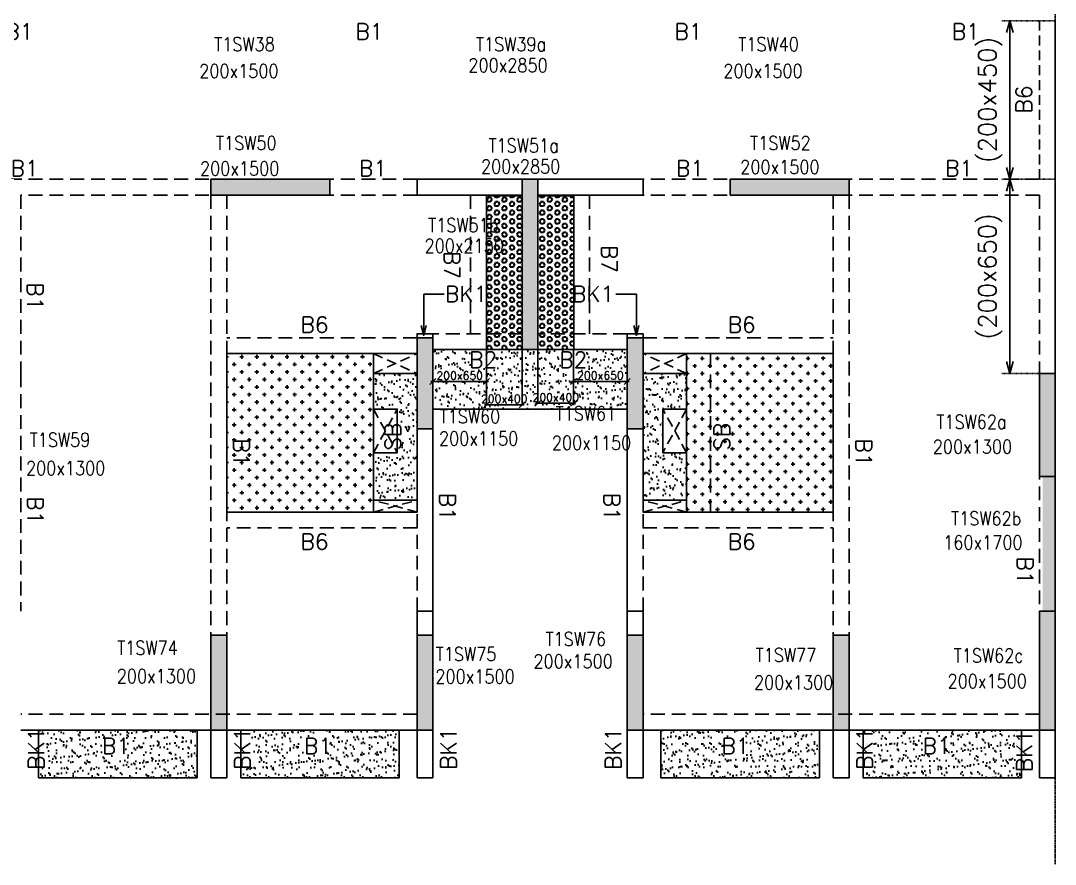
# Model space of a CAD drawing. Header units: millimetres. Extents: x 1078357 to 2594950, y -5122486 to -4636555.
# Drawn here: x 1500999 to 1514050, y -4671650 to -4661008 of the extents above; entities that cross this region are included whole.
import ezdxf

# ---------------------------------------------------------------- set-up
doc = ezdxf.new("R2010")
doc.units = ezdxf.units.MM
doc.header["$PDMODE"] = 35
for name, pattern in [('CONTINOUS', [0]), ('DOT', [0.25, 0, -0.25]), ('HIDDEN', [0.375, 0.25, -0.125]), ('New Retail block$0$CONTINOUS', [0])]:
    doc.linetypes.add(name, pattern=pattern)
doc.layers.get('0').update_dxf_attribs({"lineweight": 0})
doc.layers.get('Defpoints').update_dxf_attribs({"lineweight": 0})
for name, color, linetype, lineweight in [('A-_ANOTDIMA_D-', 6, 'Continuous', 13), ('COL. NO.', 30, 'Continuous', 25), ('COL. SIZE', 7, 'Continuous', 25), ('DIM', 9, 'Continuous', 25), ('HATCH', 8, 'Continuous', 30)]:
    doc.layers.add(name, color=color, linetype=linetype, lineweight=lineweight)
for name, color, linetype in [('B-200x325', 201, 'HIDDEN'), ('DROP SLAB', 8, 'Continuous'), ('EXPANSION JOINT', 10, 'HIDDEN'), ('NON STR. RCC WALL', 6, 'Continuous'), ('S-BEAM', 3, 'HIDDEN'), ('S-BEAM NO.', 6, 'Continuous'), ('S-COLUMN', 1, 'Continuous'), ('S-CUTOUT', 8, 'HIDDEN'), ('S-DIM', 2, 'Continuous'), ('S-SLAB-PROJECTION', 54, 'New Retail block$0$CONTINOUS'), ('SLAB FOLD', 8, 'Continuous')]:
    doc.layers.add(name, color=color, linetype=linetype)
doc.styles.add('Roman', font='romans')
doc.styles.add('ROMANS', font='romans.shx', dxfattribs={"width": 0.85})
doc.dimstyles.new('HARESH', dxfattribs={"dimtxt": 150, "dimasz": 75, "dimexe": 0, "dimexo": 0, "dimgap": 25, "dimtad": 1, "dimdec": 0, "dimdsep": 46, "dimtxsty": 'Roman', "dimblk": 'OBLIQUE', "dimcen": 225, "dimdle": 25, "dimclrd": 2, "dimclre": 2, "dimclrt": 7, "dimadec": 8, "dimazin": 1, "dimtfac": 1, "dimtdec": 0, "dimtmove": 0, "dimatfit": 0, "dimfxl": 1, "dimlwd": -1, "dimlwe": -1, "dimarcsym": 0})
pattern_1 = [(180, (374974.816, 211966.337), (-7e-15, -54.99261315), [31.75, -63.5]), (300, (374974.816, 211966.337), (47.625, 27.4963066), [31.75, -63.5]), (240, (374943.066, 211966.337), (47.625, -27.4963066), [31.75, -63.5])]

# ---------------------------------------------------------------- blocks, each defined once
blk = doc.blocks.new('_Open30')
at = {"color": 0, "linetype": 'ByBlock', "lineweight": -2}
for p, q in [((-1, 0.268), (0, 0)), ((0, 0), (-1, -0.268)), ((0, 0), (-1, 0))]:
    blk.add_line(p, q, dxfattribs=at)
blk = doc.blocks.new('*D1570')
at = {"layer": 'Defpoints', "color": 0, "linetype": 'CONTINOUS', "ltscale": 0.5, "transparency": 16777216}
for p in [(1513476, -4663008), (1514050, -4663008, 0), (1514050, -4665458, 0)]:
    blk.add_point(p, dxfattribs=at)
at = {"layer": 'S-DIM', "color": 2, "linetype": 'DOT', "ltscale": 0.5, "transparency": 16777216}
for p, q in [((1514050, -4663008), (1513376, -4663008)), ((1514050, -4665458), (1513376, -4665458))]:
    blk.add_line(p, q, dxfattribs=at)
at = {"layer": 'S-DIM', "color": 2, "linetype": 'CONTINOUS', "ltscale": 0.5, "transparency": 16777216}
blk.add_line((1513476, -4665308), (1513476, -4663158), dxfattribs=at)
at = {"layer": 'S-DIM', "color": 2, "linetype": 'CONTINOUS', "ltscale": 0.5, "transparency": 16777216, "xscale": 150, "yscale": 150, "zscale": 150}
for p, rotation in [((1513476, -4663008), 90), ((1513476, -4665458), 270)]:
    blk.add_blockref('_Open30', p, dxfattribs=dict(at, rotation=rotation))
at = {"layer": 'S-DIM', "color": 7, "linetype": 'CONTINOUS', "ltscale": 0.5, "transparency": 16777216, "insert": (1513229, -4664233), "char_height": 225, "attachment_point": 5, "rotation": 90, "style": 'Roman'}
blk.add_mtext('(200x650)', dxfattribs=at)
blk = doc.blocks.new('*D1571')
at = {"layer": 'Defpoints', "color": 0, "linetype": 'CONTINOUS', "ltscale": 0.5, "transparency": 16777216}
for p in [(1514050, -4661008, 0), (1513476, -4663008), (1514050, -4663008, 0)]:
    blk.add_point(p, dxfattribs=at)
at = {"layer": 'S-DIM', "color": 2, "linetype": 'DOT', "ltscale": 0.5, "transparency": 16777216}
for p, q in [((1514050, -4661008), (1513376, -4661008)), ((1514050, -4663008), (1513376, -4663008))]:
    blk.add_line(p, q, dxfattribs=at)
at = {"layer": 'S-DIM', "color": 2, "linetype": 'CONTINOUS', "ltscale": 0.5, "transparency": 16777216}
blk.add_line((1513476, -4661158), (1513476, -4662858), dxfattribs=at)
at = {"layer": 'S-DIM', "color": 2, "linetype": 'CONTINOUS', "ltscale": 0.5, "transparency": 16777216, "xscale": 150, "yscale": 150, "zscale": 150}
for p, rotation in [((1513476, -4661008), 90), ((1513476, -4663008), 270)]:
    blk.add_blockref('_Open30', p, dxfattribs=dict(at, rotation=rotation))
at = {"layer": 'S-DIM', "color": 7, "linetype": 'CONTINOUS', "ltscale": 0.5, "transparency": 16777216, "insert": (1513229, -4662008), "char_height": 225, "attachment_point": 5, "rotation": 90, "style": 'Roman'}
blk.add_mtext('(200x450)', dxfattribs=at)
blk = doc.blocks.new('_Oblique')
at = {"color": 0, "linetype": 'ByBlock', "lineweight": -2}
blk.add_line((-0.5, -0.5), (0.5, 0.5), dxfattribs=at)
blk = doc.blocks.new('*D1211')
at = {"layer": 'Defpoints', "color": 0, "ltscale": 700, "transparency": 16777216}
for p in [(1506874, -4665158, 0), (1507324, -4665158, 0), (1506874, -4665853)]:
    blk.add_point(p, dxfattribs=at)
at = {"layer": 'DIM', "color": 2, "ltscale": 700, "transparency": 16777216}
for p, q in [((1506874, -4665158), (1506874, -4665853)), ((1507324, -4665158), (1507324, -4665853)), ((1507349, -4665853), (1506849, -4665853))]:
    blk.add_line(p, q, dxfattribs=at)
at = {"layer": 'DIM', "color": 2, "ltscale": 700, "transparency": 16777216, "xscale": 75, "yscale": 75, "zscale": 75, "rotation": 180}
blk.add_blockref('_Oblique', (1506874, -4665853), dxfattribs=at)
at = {"layer": 'DIM', "color": 2, "ltscale": 700, "transparency": 16777216, "xscale": 75, "yscale": 75, "zscale": 75}
blk.add_blockref('_Oblique', (1507324, -4665853), dxfattribs=at)
at = {"layer": 'DIM', "color": 7, "ltscale": 700, "transparency": 16777216, "insert": (1507099, -4665778), "char_height": 150, "attachment_point": 5, "style": 'Roman'}
blk.add_mtext('{\\H0.666667x;200x400}', dxfattribs=at)
blk = doc.blocks.new('*D1212')
at = {"layer": 'Defpoints', "color": 0, "ltscale": 700, "transparency": 16777216}
for p in [(1506199, -4665158, 0), (1506874, -4665158, 0), (1506199, -4665560)]:
    blk.add_point(p, dxfattribs=at)
at = {"layer": 'DIM', "color": 2, "ltscale": 700, "transparency": 16777216}
for p, q in [((1506199, -4665158), (1506199, -4665560)), ((1506874, -4665158), (1506874, -4665560)), ((1506899, -4665560), (1506174, -4665560))]:
    blk.add_line(p, q, dxfattribs=at)
at = {"layer": 'DIM', "color": 2, "ltscale": 700, "transparency": 16777216, "xscale": 75, "yscale": 75, "zscale": 75, "rotation": 180}
blk.add_blockref('_Oblique', (1506199, -4665560), dxfattribs=at)
at = {"layer": 'DIM', "color": 2, "ltscale": 700, "transparency": 16777216, "xscale": 75, "yscale": 75, "zscale": 75}
blk.add_blockref('_Oblique', (1506874, -4665560), dxfattribs=at)
at = {"layer": 'DIM', "color": 7, "ltscale": 700, "transparency": 16777216, "insert": (1506537, -4665485), "char_height": 150, "attachment_point": 5, "style": 'Roman'}
blk.add_mtext('{\\H0.666667x;200x650}', dxfattribs=at)
blk = doc.blocks.new('*D1213')
at = {"layer": 'Defpoints', "color": 0, "ltscale": 700, "transparency": 16777216}
for p in [(1507524, -4665158, 0), (1507974, -4665158, 0), (1507974, -4665835)]:
    blk.add_point(p, dxfattribs=at)
at = {"layer": 'DIM', "color": 2, "ltscale": 700, "transparency": 16777216}
for p, q in [((1507524, -4665158), (1507524, -4665835)), ((1507974, -4665158), (1507974, -4665835)), ((1507499, -4665835), (1507999, -4665835))]:
    blk.add_line(p, q, dxfattribs=at)
at = {"layer": 'DIM', "color": 2, "ltscale": 700, "transparency": 16777216, "xscale": 75, "yscale": 75, "zscale": 75, "rotation": 180}
blk.add_blockref('_Oblique', (1507524, -4665835), dxfattribs=at)
at = {"layer": 'DIM', "color": 2, "ltscale": 700, "transparency": 16777216, "xscale": 75, "yscale": 75, "zscale": 75}
blk.add_blockref('_Oblique', (1507974, -4665835), dxfattribs=at)
at = {"layer": 'DIM', "color": 7, "ltscale": 700, "transparency": 16777216, "insert": (1507749, -4665760), "char_height": 150, "attachment_point": 5, "style": 'Roman'}
blk.add_mtext('{\\H0.666667x;200x400}', dxfattribs=at)
blk = doc.blocks.new('*D1214')
at = {"layer": 'Defpoints', "color": 0, "ltscale": 700, "transparency": 16777216}
for p in [(1507974, -4665158, 0), (1508649, -4665158, 0), (1508649, -4665558)]:
    blk.add_point(p, dxfattribs=at)
at = {"layer": 'DIM', "color": 2, "ltscale": 700, "transparency": 16777216}
for p, q in [((1507974, -4665158), (1507974, -4665558)), ((1508649, -4665158), (1508649, -4665558)), ((1507949, -4665558), (1508674, -4665558))]:
    blk.add_line(p, q, dxfattribs=at)
at = {"layer": 'DIM', "color": 2, "ltscale": 700, "transparency": 16777216, "xscale": 75, "yscale": 75, "zscale": 75, "rotation": 180}
blk.add_blockref('_Oblique', (1507974, -4665558), dxfattribs=at)
at = {"layer": 'DIM', "color": 2, "ltscale": 700, "transparency": 16777216, "xscale": 75, "yscale": 75, "zscale": 75}
blk.add_blockref('_Oblique', (1508649, -4665558), dxfattribs=at)
at = {"layer": 'DIM', "color": 7, "ltscale": 700, "transparency": 16777216, "insert": (1508312, -4665483), "char_height": 150, "attachment_point": 5, "style": 'Roman'}
blk.add_mtext('{\\H0.666667x;200x650}', dxfattribs=at)
blk = doc.blocks.new('G$CD63B60BD')
at = {"layer": 'COL. NO.', "linetype": 'Continuous', "style": 'ROMANS', "width": 0.85}
for s, p in [('T1SW38', (33940, 8565, -320)), ('T1SW39a', (37242, 8565, -320)), ('T1SW40', (40551, 8565, -320)), ('T1SW50', (33963, 7320, -320)), ('T1SW51a', (37401, 7287, -320)), ('T1SW52', (40700, 7320, -320)), ('T1SW51b', (36639, 6284, -320)), ('T1SW60', (36784, 3871, -320)), ('T1SW61', (38246, 3908, -320)), ('T1SW62a', (43049, 3802, -320)), ('T1SW59', (31613, 3575, -320)), ('T1SW62b', (43235, 2584, -320)), ('T1SW76', (38120, 1062, -320)), ('T1SW74', (32717, 952, -320)), ('T1SW75', (36735, 873, -320)), ('T1SW77', (40770, 861, -320)), ('T1SW62c', (43268, 854, -323))]:
    blk.add_text(s, height=175, dxfattribs=at).set_placement(p)
at = {"layer": 'COL. SIZE', "linetype": 'Continuous', "style": 'ROMANS', "width": 0.85}
for s, p in [('200x1500', (33752, 8228, -320)), ('200x2850', (37147, 8300, -320)), ('200x1500', (40363, 8228, -320)), ('200x2850', (37306, 7022, -320)), ('200x1500', (40576, 7017, -320)), ('200x1500', (33762, 6997, -320)), ('200x2150', (36594, 6023, -320)), ('200x1150', (36776, 3591, -320)), ('200x1150', (38200, 3537, -320)), ('200x1300', (43005, 3488, -320)), ('200x1300', (31567, 3217, -320)), ('160x1700', (43136, 2280, -320)), ('200x1500', (37968, 780, -320)), ('200x1300', (32712, 594, -320)), ('200x1500', (36731, 588, -320)), ('200x1300', (40749, 514, -320)), ('200x1500', (43191, 531, -323))]:
    blk.add_text(s, height=175, dxfattribs=at).set_placement(p)

msp = doc.modelspace()

# ---------------------------------------------------------------- hatches: boundary and pattern name
at = {"layer": 'DROP SLAB'}
h = msp.add_hatch(dxfattribs=at)
h.set_pattern_fill('CROSS', color=8, scale=15, angle=0.03079)
h.set_pattern_definition([(180.03079016, (-8378265.65, 37487763.68), (-95.19879988, -95.30117261), [47.625, -142.875]), (270.03079016, (-8378289.48, 37487787.48), (95.30117261, -95.19879988), [47.625, -142.875])])
h.paths.add_polyline_path([(1505449.3, -4665207.9), (1503599.3, -4665207.9), (1503599.3, -4667207.7), (1505449.3, -4667207.7)])
h = msp.add_hatch(dxfattribs=at)
h.set_pattern_fill('CROSS', color=8, scale=15, angle=0.03079)
h.set_pattern_definition([(180.03079016, (-7281040.94, 32803744.49), (-95.19879988, -95.30117261), [47.625, -142.875]), (270.03079016, (-7281064.76, 32803768.29), (95.30117261, -95.19879988), [47.625, -142.875])])
h.paths.add_polyline_path([(1509399.3, -4665207.9), (1511249.3, -4665207.9), (1511249.3, -4667207.7), (1509399.3, -4667207.7)])
at = {"layer": 'HATCH', "ltscale": 1000}
h = msp.add_hatch(dxfattribs=at)
h.set_pattern_fill('HEX', color=8, scale=10, angle=180)
h.set_pattern_definition(pattern_1)
h.paths.add_polyline_path([(1507324.5, -4663218.5), (1506874.5, -4663218.5), (1506874.5, -4665157.8), (1507324.5, -4665157.8)])
h = msp.add_hatch(dxfattribs=at)
h.set_pattern_fill('HEX', color=8, scale=10, angle=180)
h.set_pattern_definition(pattern_1)
h.paths.add_polyline_path([(1507524.9, -4663218.5), (1507974.9, -4663218.5), (1507974.9, -4665157.8), (1507524.9, -4665157.8)])
at = {"layer": 'HATCH'}
h = msp.add_hatch(dxfattribs=at)
h.set_pattern_fill('AR-SAND', color=8, scale=3, angle=179.97015)
h.set_pattern_definition([(37.47015413, (-3578233.38, 18701550.74), (-4.72361136, 146.8264517), [0, -115.824, 0, -129.54, 0, -123.825]), (7.4701541, (-3578233.38, 18701550.74), (134.9689868, 214.9772528), [0, -62.484, 0, -104.394, 0, -40.005]), (327.4701541, (-3578327.11, 18701550.79), (237.2979035, 0.3075449), [0, -38.1, 0, -137.16, 0, -179.07]), (317.4701541, (-3578327.1, 18701550.79), (229.1017424, 66.759465), [0, -19.05, 0, -89.916, 0, -102.87])])
h.paths.add_polyline_path([(1508649.6, -4665157.8), (1506199.6, -4665157.8), (1506199.6, -4665757.9), (1508649.6, -4665757.9)])
h = msp.add_hatch(dxfattribs=at)
h.set_pattern_fill('AR-SAND', color=8, scale=3, angle=179.97015)
h.set_pattern_definition([(37.47015413, (-3578233.29, 18701550.74), (-4.72361136, 146.8264517), [0, -115.824, 0, -129.54, 0, -123.825]), (7.4701541, (-3578233.3, 18701550.74), (134.9689868, 214.9772528), [0, -62.484, 0, -104.394, 0, -40.005]), (327.4701541, (-3578327.02, 18701550.79), (237.2979035, 0.3075449), [0, -38.1, 0, -137.16, 0, -179.07]), (317.4701541, (-3578327.02, 18701550.79), (229.1017424, 66.759465), [0, -19.05, 0, -89.916, 0, -102.87])])
h.paths.add_polyline_path([(1508649.6, -4665157.8), (1506199.7, -4665157.8), (1506199.7, -4665907.8), (1508649.7, -4665907.8)])
h = msp.add_hatch(dxfattribs=at)
h.set_pattern_fill('AR-SAND', color=8, scale=3, angle=359.97015)
h.set_pattern_definition([(37.47015413, (-4699394.48, 23609517.68), (-4.72361136, 146.8264517), [0, -115.824, 0, -129.54, 0, -123.825]), (7.4701541, (-4699394.48, 23609517.68), (134.9689868, 214.9772528), [0, -62.484, 0, -104.394, 0, -40.005]), (327.47015413, (-4699488.2, 23609517.73), (237.29790347, 0.3075449), [0, -38.1, 0, -137.16, 0, -179.07]), (317.4701541, (-4699488.2, 23609517.73), (229.1017424, 66.759465), [0, -19.05, 0, -89.916, 0, -102.87])])
h.paths.add_polyline_path([(1505998.6, -4667057.9), (1505448.6, -4667057.9), (1505448.6, -4666457.9), (1505748.6, -4666457.9), (1505748.6, -4665907.9), (1505448.6, -4665908), (1505448.6, -4665457.9), (1505998.6, -4665457.9)])
h = msp.add_hatch(dxfattribs=at)
h.set_pattern_fill('AR-SAND', color=8, scale=3, angle=180.02985)
h.set_pattern_definition([(37.47015413, (-4699393.71, 23609517.6), (-4.72361136, 146.8264517), [0, -115.824, 0, -129.54, 0, -123.825]), (7.4701541, (-4699393.7, 23609517.6), (134.9689868, 214.9772528), [0, -62.484, 0, -104.394, 0, -40.005]), (327.47015413, (-4699487.43, 23609517.65), (237.29790347, 0.3075449), [0, -38.1, 0, -137.16, 0, -179.07]), (317.4701541, (-4699487.43, 23609517.65), (229.1017424, 66.759465), [0, -19.05, 0, -89.916, 0, -102.87])])
h.paths.add_polyline_path([(1508849.3, -4667057.9), (1509399.3, -4667057.9), (1509399.3, -4666457.8), (1509099.4, -4666457.8), (1509099.4, -4665907.9), (1509399.3, -4665907.9), (1509399.3, -4665457.9), (1508849.4, -4665457.9)])
h = msp.add_hatch(dxfattribs=at)
h.set_pattern_fill('AR-SAND', color=8, scale=3, angle=179.97015)
h.set_pattern_definition([(37.47015413, (-3576908.38, 18701550.75), (-4.72361136, 146.8264517), [0, -115.824, 0, -129.54, 0, -123.825]), (7.4701541, (-3576908.38, 18701550.75), (134.9689868, 214.9772528), [0, -62.484, 0, -104.394, 0, -40.005]), (327.4701541, (-3577002.11, 18701550.8), (237.2979035, 0.3075449), [0, -38.1, 0, -137.16, 0, -179.07]), (317.4701541, (-3577002.1, 18701550.8), (229.1017424, 66.759465), [0, -19.05, 0, -89.916, 0, -102.87])])
h.paths.add_polyline_path([(1503224.6, -4669957.9), (1501224.6, -4669957.9), (1501224.6, -4670557.9), (1503224.6, -4670557.9)])
h = msp.add_hatch(dxfattribs=at)
h.set_pattern_fill('AR-SAND', color=8, scale=3, angle=179.97015)
h.set_pattern_definition([(37.47015413, (-3579458.38, 18701550.75), (-4.72361136, 146.8264517), [0, -115.824, 0, -129.54, 0, -123.825]), (7.4701541, (-3579458.38, 18701550.75), (134.9689868, 214.9772528), [0, -62.484, 0, -104.394, 0, -40.005]), (327.4701541, (-3579552.11, 18701550.8), (237.2979035, 0.3075449), [0, -38.1, 0, -137.16, 0, -179.07]), (317.4701541, (-3579552.1, 18701550.8), (229.1017424, 66.759465), [0, -19.05, 0, -89.916, 0, -102.87])])
h.paths.add_polyline_path([(1505774.6, -4669957.9), (1503774.6, -4669957.9), (1503774.6, -4670557.9), (1505774.6, -4670557.9)])
h = msp.add_hatch(dxfattribs=at)
h.set_pattern_fill('AR-SAND', color=8, scale=3, angle=179.97015)
h.set_pattern_definition([(37.47015413, (-3584758.38, 18701550.75), (-4.72361136, 146.8264517), [0, -115.824, 0, -129.54, 0, -123.825]), (7.4701541, (-3584758.38, 18701550.75), (134.9689868, 214.9772528), [0, -62.484, 0, -104.394, 0, -40.005]), (327.4701541, (-3584852.11, 18701550.8), (237.2979035, 0.3075449), [0, -38.1, 0, -137.16, 0, -179.07]), (317.4701541, (-3584852.1, 18701550.8), (229.1017424, 66.759465), [0, -19.05, 0, -89.916, 0, -102.87])])
h.paths.add_polyline_path([(1511074.6, -4669957.9), (1509074.6, -4669957.9), (1509074.6, -4670557.9), (1511074.6, -4670557.9)])
h = msp.add_hatch(dxfattribs=at)
h.set_pattern_fill('AR-SAND', color=8, scale=3, angle=179.97015)
h.set_pattern_definition([(37.47015413, (-3587308.38, 18701550.75), (-4.72361136, 146.8264517), [0, -115.824, 0, -129.54, 0, -123.825]), (7.4701541, (-3587308.38, 18701550.75), (134.9689868, 214.9772528), [0, -62.484, 0, -104.394, 0, -40.005]), (327.4701541, (-3587402.11, 18701550.8), (237.2979035, 0.3075449), [0, -38.1, 0, -137.16, 0, -179.07]), (317.4701541, (-3587402.1, 18701550.8), (229.1017424, 66.759465), [0, -19.05, 0, -89.916, 0, -102.87])])
h.paths.add_polyline_path([(1513624.6, -4669957.9), (1511624.6, -4669957.9), (1511624.6, -4670557.9), (1513624.6, -4670557.9)])
at = {"layer": 'S-COLUMN', "lineweight": 25}
h = msp.add_hatch(color=1, dxfattribs=at)
h.dxf.hatch_style = 1
h.paths.add_polyline_path([(1503399.4, -4663007.9), (1504899.4, -4663007.9), (1504899.4, -4663207.9), (1503399.4, -4663207.9)])
h = msp.add_hatch(color=1, dxfattribs=at)
h.dxf.hatch_style = 1
h.paths.add_polyline_path([(1507324.4, -4665157.8), (1507524.4, -4665157.8), (1507524.4, -4663007.8), (1507324.4, -4663007.8)])
h = msp.add_hatch(color=1, dxfattribs=at)
h.dxf.hatch_style = 1
h.paths.add_polyline_path([(1509949.4, -4663007.9), (1511449.4, -4663007.9), (1511449.4, -4663207.9), (1509949.4, -4663207.9)])
at = {"layer": 'S-COLUMN', "lineweight": 25, "extrusion": (-1.00316e-06, -1.91639e-11, 1)}
h = msp.add_hatch(color=1, dxfattribs=at)
h.dxf.hatch_style = 1
h.paths.add_polyline_path([(1505999.4, -4665007.9), (1506199.4, -4665007.9), (1506199.4, -4666157.9), (1505999.4, -4666157.9)])
at = {"layer": 'S-COLUMN', "lineweight": 25}
h = msp.add_hatch(color=1, dxfattribs=at)
h.dxf.hatch_style = 1
h.paths.add_polyline_path([(1508849.4, -4665007.9), (1508649.4, -4665007.9), (1508649.4, -4666157.9), (1508849.4, -4666157.9)])
h = msp.add_hatch(color=1, dxfattribs=at)
h.dxf.hatch_style = 1
h.paths.add_polyline_path([(1513849.4, -4665457.9), (1514049.4, -4665457.9), (1514049.4, -4666757.9), (1513849.4, -4666757.9)])
at = {"layer": 'S-COLUMN', "lineweight": 25, "extrusion": (1.00316e-06, -2.11765e-11, 1)}
h = msp.add_hatch(color=1, dxfattribs=at)
h.dxf.hatch_style = 1
h.paths.add_polyline_path([(1514049.4, -4668457.9), (1513889.4, -4668457.9), (1513889.4, -4666757.9), (1514049.4, -4666757.9)])
at = {"layer": 'S-COLUMN', "lineweight": 25}
h = msp.add_hatch(color=1, dxfattribs=at)
h.dxf.hatch_style = 1
h.paths.add_polyline_path([(1514049.4, -4669957.9), (1513849.4, -4669957.9), (1513849.4, -4668457.9), (1514049.4, -4668457.9)])
h = msp.add_hatch(color=1, dxfattribs=at)
h.dxf.hatch_style = 1
h.paths.add_polyline_path([(1503599.4, -4668757.9), (1503599.4, -4669957.9), (1503399.4, -4669957.9), (1503399.4, -4668757.9)])
at = {"layer": 'S-COLUMN', "lineweight": 25, "extrusion": (-1.00316e-06, -1.91639e-11, 1)}
h = msp.add_hatch(color=1, dxfattribs=at)
h.dxf.hatch_style = 1
h.paths.add_polyline_path([(1505999.4, -4669957.9), (1506199.4, -4669957.9), (1506199.4, -4668757.9), (1505999.4, -4668757.9)])
at = {"layer": 'S-COLUMN', "lineweight": 25}
h = msp.add_hatch(color=1, dxfattribs=at)
h.dxf.hatch_style = 1
h.paths.add_polyline_path([(1508849.4, -4668757.9), (1508849.4, -4669957.9), (1508649.4, -4669957.9), (1508649.4, -4668757.9)])
h = msp.add_hatch(color=1, dxfattribs=at)
h.dxf.hatch_style = 1
h.paths.add_polyline_path([(1511449.4, -4668757.9), (1511449.4, -4669957.9), (1511249.4, -4669957.9), (1511249.4, -4668757.9)])

# ---------------------------------------------------------------- linework, layer by layer
at = {"layer": 'DROP SLAB', "color": 3, "linetype": 'CONTINOUS', "ltscale": 500, "elevation": 0}
for points in [[(1505449.3, -4665207.9), (1503599.3, -4665207.9), (1503599.3, -4667207.7), (1505449.3, -4667207.7)], [(1505449.4, -4665457.9), (1505999.2, -4665457.9), (1505999.2, -4665207.8), (1505449.4, -4665207.8)], [(1509399.4, -4665457.9), (1508849.5, -4665457.9), (1508849.5, -4665207.8), (1509399.4, -4665207.8)], [(1509399.3, -4665207.9), (1511249.3, -4665207.9), (1511249.3, -4667207.7), (1509399.3, -4667207.7)], [(1505449.3, -4666457.9), (1505749.3, -4666457.9), (1505749.3, -4665907.9), (1505449.3, -4665907.9)], [(1509399.4, -4666457.9), (1509099.4, -4666457.9), (1509099.4, -4665907.9), (1509399.4, -4665907.9)], [(1505448.9, -4667207.6), (1505998.9, -4667207.6), (1505998.9, -4667057.8), (1505448.9, -4667057.8)], [(1509399.4, -4667207.6), (1508849.4, -4667207.6), (1508849.4, -4667057.9), (1509399.4, -4667057.9)]]:
    msp.add_lwpolyline(points, close=True, dxfattribs=at)
at = {"layer": 'EXPANSION JOINT'}
msp.add_line((1514049.6, -4651317.9, 0), (1514049.6, -4671650.4, 0), dxfattribs=at)
msp.add_line((1514049.6, -4651317.9, 0), (1514049.6, -4671650.4, 0), dxfattribs=at)
at = {"layer": 'NON STR. RCC WALL', "elevation": 0}
for points in [[(1507324.4, -4663008.5), (1505999.4, -4663008.2), (1505999.4, -4663207.6), (1507324.4, -4663207.9)], [(1508849.4, -4663008.5), (1507524.4, -4663008.2), (1507524.4, -4663207.6), (1508849.4, -4663207.9)], [(1506199.3, -4668457.8), (1506199.3, -4668757.8), (1505999.4, -4668757.8), (1505999.4, -4668457.8)], [(1508849.3, -4668457.8), (1508849.3, -4668757.8), (1508649.4, -4668757.8), (1508649.4, -4668457.8)]]:
    msp.add_lwpolyline(points, close=True, dxfattribs=at)
at = {"layer": 'S-BEAM', "linetype": 'HIDDEN', "ltscale": 500}
msp.add_line((1513849.6, -4663007.9, 0), (1513849.6, -4661007.8, 0), dxfattribs=at)
at = {"layer": 'S-BEAM', "linetype": 'Continuous', "ltscale": 500}
msp.add_line((1514049.6, -4663007.9, 0), (1514049.6, -4661007.9, 0), dxfattribs=at)
at = {"layer": 'S-BEAM', "linetype": 'HIDDEN', "ltscale": 700}
for p, q in [((1505999.6, -4663007.9, 0), (1495143, -4663007.9, 0)), ((1513849.6, -4663007.9, 0), (1508849.6, -4663007.9, 0)), ((1505999.6, -4663207.9, 0), (1500999.6, -4663207.9, 0)), ((1500999.6, -4663207.9, 0), (1500999.6, -4665457.8, 0)), ((1503399.6, -4663207.9, 0), (1503399.6, -4669657.8, 0)), ((1503599.6, -4663207.9, 0), (1503599.6, -4669657.8, 0)), ((1513849.6, -4663207.9, 0), (1508849.6, -4663207.9, 0)), ((1511249.6, -4663207.9, 0), (1511249.6, -4669657.8, 0)), ((1511449.6, -4663207.9, 0), (1511449.6, -4669657.8, 0)), ((1513849.6, -4663207.9, 0), (1513849.6, -4668457.8, 0)), ((1507324.6, -4664957.8, 0), (1506199.6, -4664957.8, 0)), ((1508649.6, -4664957.8, 0), (1507524.6, -4664957.8, 0)), ((1509399.4, -4665208.1, 0), (1509399.4, -4667207.9, 0)), ((1509699.4, -4665208.1, 0), (1509699.4, -4667207.9, 0)), ((1500999.6, -4665457.8, 0), (1500999.6, -4668457.8, 0)), ((1505999.6, -4668457.8, 0), (1505999.6, -4666157.8, 0)), ((1508849.6, -4668457.8, 0), (1508849.6, -4666157.8, 0)), ((1505999.6, -4669757.8, 0), (1500999.6, -4669757.8, 0)), ((1513849.6, -4669757.8, 0), (1508849.6, -4669757.8, 0))]:
    msp.add_line(p, q, dxfattribs=at)
at = {"layer": 'S-BEAM', "linetype": 'CONTINOUS', "ltscale": 700}
for p, q in [((1514049.6, -4663007.9, 0), (1514049.6, -4668457.8, 0)), ((1506199.6, -4668457.8, 0), (1506199.6, -4666157.8, 0)), ((1508649.6, -4668457.8, 0), (1508649.6, -4666157.8, 0)), ((1505999.6, -4669957.8, 0), (1500999.6, -4669957.8, 0)), ((1503399.4, -4670557.9, 0), (1503399.4, -4669957.9, 0)), ((1503599.4, -4669957.9, 0), (1503599.4, -4670557.9, 0)), ((1505999.4, -4670557.9, 0), (1505999.4, -4669957.9, 0)), ((1506199.4, -4669957.9, 0), (1506199.4, -4670557.9, 0)), ((1508649.4, -4670557.9, 0), (1508649.4, -4669957.9, 0)), ((1508849.4, -4669957.9, 0), (1508849.4, -4670557.9, 0)), ((1513849.6, -4669957.8, 0), (1508849.6, -4669957.8, 0)), ((1511249.4, -4670557.9, 0), (1511249.4, -4669957.9, 0)), ((1511449.4, -4669957.9, 0), (1511449.4, -4670557.9, 0)), ((1513849.3, -4670557.8, 0), (1513849.3, -4669957.8, 0)), ((1514049.3, -4669957.8, 0), (1514049.3, -4670557.8, 0)), ((1503599.4, -4670557.9, 0), (1503399.4, -4670557.9, 0)), ((1506199.4, -4670557.9, 0), (1505999.4, -4670557.9, 0)), ((1508849.4, -4670557.9, 0), (1508649.4, -4670557.9, 0)), ((1511449.4, -4670557.9, 0), (1511249.4, -4670557.9, 0)), ((1514049.3, -4670557.8, 0), (1513849.3, -4670557.8, 0))]:
    msp.add_line(p, q, dxfattribs=at)
at = {"layer": 'S-BEAM', "ltscale": 700}
for p, q in [((1506674.4, -4664958, 0), (1506674.4, -4663208, 0)), ((1508174.7, -4664958, 0), (1508174.7, -4663208, 0)), ((1505999.3, -4665007.9, 0), (1503599.5, -4665007.9, 0)), ((1508849.7, -4665007.9, 0), (1511249.5, -4665007.9, 0)), ((1505999.5, -4667407.7, 0), (1503599.6, -4667407.7, 0)), ((1508849.5, -4667407.7, 0), (1511249.5, -4667407.7, 0))]:
    msp.add_line(p, q, dxfattribs=at)
at = {"layer": 'S-BEAM', "linetype": 'Continuous', "ltscale": 700}
for p, q in [((1506874.4, -4664958, 0), (1506874.4, -4663218.6, 0)), ((1507974.7, -4664958, 0), (1507974.7, -4663218.6, 0)), ((1505999.3, -4665207.9, 0), (1503599.5, -4665207.9, 0)), ((1508649.6, -4665157.8, 0), (1506199.6, -4665157.8, 0)), ((1508849.7, -4665207.9, 0), (1511249.5, -4665207.9, 0)), ((1505999.5, -4667207.7, 0), (1503599.6, -4667207.7, 0)), ((1508849.5, -4667207.7, 0), (1511249.5, -4667207.7, 0))]:
    msp.add_line(p, q, dxfattribs=at)
at = {"layer": 'S-BEAM', "linetype": 'Continuous', "ltscale": 700, "elevation": 0}
for points in [[(1506199.7, -4665007.9), (1505999.6, -4665007.9), (1505999.6, -4664957.7), (1506199.7, -4664957.7)], [(1508649.6, -4665007.9), (1508849.6, -4665007.9), (1508849.6, -4664957.7), (1508649.6, -4664957.7)]]:
    msp.add_lwpolyline(points, close=True, dxfattribs=at)
at = {"layer": 'S-COLUMN', "color": 1, "lineweight": 25, "elevation": 0}
for points in [[(1503399.4, -4663007.9), (1504899.4, -4663007.9), (1504899.4, -4663207.9), (1503399.4, -4663207.9)], [(1507324.4, -4665157.8), (1507524.4, -4665157.8), (1507524.4, -4663007.8), (1507324.4, -4663007.8)], [(1509949.4, -4663007.9), (1511449.4, -4663007.9), (1511449.4, -4663207.9), (1509949.4, -4663207.9)], [(1508849.4, -4665007.9), (1508649.4, -4665007.9), (1508649.4, -4666157.9), (1508849.4, -4666157.9)], [(1513849.4, -4665457.9), (1514049.4, -4665457.9), (1514049.4, -4666757.9), (1513849.4, -4666757.9)], [(1514049.4, -4669957.9), (1513849.4, -4669957.9), (1513849.4, -4668457.9), (1514049.4, -4668457.9)], [(1503399.4, -4668757.9), (1503599.4, -4668757.9), (1503599.4, -4669957.9), (1503399.4, -4669957.9)], [(1508849.4, -4669957.9), (1508649.4, -4669957.9), (1508649.4, -4668757.9), (1508849.4, -4668757.9)], [(1511249.4, -4668758.1), (1511449.4, -4668758.1), (1511449.4, -4669957.9), (1511249.4, -4669957.9)]]:
    msp.add_lwpolyline(points, close=True, dxfattribs=at)
at = {"layer": 'S-COLUMN', "color": 1, "lineweight": 25, "extrusion": (-1.00316e-06, -1.91639e-11, 1), "elevation": -1.5}
for points in [[(1505999.4, -4665007.9), (1506199.4, -4665007.9), (1506199.4, -4666157.9), (1505999.4, -4666157.9)], [(1505999.4, -4669957.9), (1506199.4, -4669957.9), (1506199.4, -4668757.9), (1505999.4, -4668757.9)]]:
    msp.add_lwpolyline(points, close=True, dxfattribs=at)
at = {"layer": 'S-CUTOUT', "ltscale": 500}
for p, q in [((1505449.4, -4665457.9), (1505999.2, -4665207.8, 0)), ((1505449.4, -4665207.8, 0), (1505999.4, -4665457.9)), ((1509399.4, -4665207.8, 0), (1508849.4, -4665457.9)), ((1509399.4, -4665457.9), (1508849.5, -4665207.8, 0)), ((1505449.2, -4666457.9, 0), (1505749.3, -4665907.9, 0)), ((1505449.2, -4665907.9, 0), (1505749.3, -4666457.9, 0)), ((1509399.4, -4666457.9), (1509099.4, -4665907.9)), ((1509399.4, -4665907.9), (1509099.4, -4666457.9)), ((1505998.9, -4667207.8, 0), (1505448.9, -4667057.8, 0)), ((1505449.8, -4667207.6, 0), (1505998.9, -4667057.8, 0)), ((1509398.5, -4667207.6, 0), (1508849.4, -4667057.9, 0)), ((1508849.4, -4667207.9), (1509399.4, -4667057.9, 0))]:
    msp.add_line(p, q, dxfattribs=at)
at = {"layer": 'S-SLAB-PROJECTION', "elevation": 0}
for points in [[(1508649.6, -4665157.8), (1506199.7, -4665157.8), (1506199.7, -4665907.8), (1508649.7, -4665907.8)], [(1503224.6, -4669957.9), (1501224.6, -4669957.9), (1501224.6, -4670557.9), (1503224.6, -4670557.9)], [(1505774.6, -4669957.9), (1503774.6, -4669957.9), (1503774.6, -4670557.9), (1505774.6, -4670557.9)], [(1511074.6, -4669957.9), (1509074.6, -4669957.9), (1509074.6, -4670557.9), (1511074.6, -4670557.9)], [(1513624.6, -4669957.9), (1511624.6, -4669957.9), (1511624.6, -4670557.9), (1513624.6, -4670557.9)]]:
    msp.add_lwpolyline(points, close=True, dxfattribs=at)
at = {"layer": 'SLAB FOLD', "color": 8, "ltscale": 1000, "elevation": 0}
for points in [[(1506874.4, -4663218.5), (1507324.4, -4663218.5), (1507324.4, -4665157.8), (1506874.4, -4665157.8)], [(1507974.7, -4663218.5), (1507524.5, -4663218.5), (1507524.5, -4665157.8), (1507974.7, -4665157.8)]]:
    msp.add_lwpolyline(points, close=True, dxfattribs=at)
for points in [[(1505998.6, -4667057.9), (1505448.6, -4667057.9), (1505448.6, -4666457.9), (1505748.6, -4666457.9), (1505748.6, -4665907.9), (1505448.6, -4665908), (1505448.6, -4665457.9), (1505998.6, -4665457.9), (1505998.6, -4667057.9)], [(1508849.3, -4667057.9), (1509399.3, -4667057.9), (1509399.3, -4666457.8), (1509099.4, -4666457.8), (1509099.4, -4665907.9), (1509399.3, -4665907.9), (1509399.3, -4665457.9), (1508849.4, -4665457.9), (1508849.3, -4667057.9)]]:
    msp.add_lwpolyline(points, dxfattribs=at)

# ---------------------------------------------------------------- block references
at = {"layer": 'A-_ANOTDIMA_D-', "color": 2, "ltscale": 700}
msp.add_blockref('G$CD63B60BD', (1469499.4, -4669957.9, 0), dxfattribs=at)

# ---------------------------------------------------------------- texts
at = {"layer": 'B-200x325', "linetype": 'Continuous', "ltscale": 700, "style": 'ROMANS'}
for rotation, p in [(359.99945, (1504530, -4664942.7, -2.7)), (0.00134, (1509919, -4664942.7, -2.7)), (359.99945, (1504530, -4667679.8, -2.7)), (0.00134, (1509919, -4667679.9, -2.7))]:
    msp.add_text('B6', height=200, rotation=rotation, dxfattribs=at).set_placement(p)
at = {"layer": 'S-BEAM NO.', "linetype": 'HIDDEN', "ltscale": 500, "style": 'ROMANS'}
for s, rotation, p in [('B1', 359.99906, (1500807.1, -4661244.9, -2.7)), ('B1', 359.99906, (1505222.5, -4661245, -2.7)), ('B1', 359.99906, (1509247, -4661245, -2.7)), ('B1', 359.99906, (1512745.5, -4661245, -2.7)), ('B6', 90, (1513753, -4662177.7, -2.7)), ('B1', 0.00094, (1500874, -4662970.6, -2.7)), ('B1', 0.00094, (1505268, -4662970.6, -2.7)), ('B1', 0.00094, (1509265.7, -4662970.6, -2.7)), ('B1', 0.00094, (1512660.3, -4662970.6, -2.7)), ('B1', 269.99906, (1501082.8, -4664309.8, -2.7)), ('B1', 269.99906, (1503683.5, -4666279.1, -2.7)), ('B1', 269.99906, (1511533.5, -4666279.1, -2.7)), ('B1', 269.99906, (1501083.5, -4667008.2, -2.7)), ('B1', 269.99906, (1506283.5, -4666964.1, -2.7)), ('B1', 269.99906, (1508356.8, -4666964.1, -2.7)), ('B1', 269.99906, (1513569.3, -4667767.8, -2.7)), ('B1', 0.00094, (1502024.9, -4670258.1, -2.7)), ('B1', 0.00094, (1504573.5, -4670258.1, -2.7)), ('B1', 0.00094, (1509839.4, -4670258.1, -2.7)), ('B1', 0.00094, (1512376.8, -4670258.2, -2.7))]:
    msp.add_text(s, height=200, rotation=rotation, dxfattribs=at).set_placement(p)
at = {"layer": 'S-BEAM NO.', "linetype": 'Continuous', "ltscale": 700, "style": 'ROMANS'}
for s, rotation, p in [('B7', 269.99906, (1506339.6, -4663913.7, -2.7)), ('B7', 269.99906, (1508323.6, -4663837.2, -2.7)), ('BK1', 0.00094, (1506352.7, -4664555.2, -2.7)), ('BK1', 359.99906, (1507953.7, -4664555.2, -2.7)), ('SB', 90.00094, (1505794.1, -4666432.2, -2.7)), ('SB', 90.00094, (1509944.1, -4666432.2, -2.7))]:
    msp.add_text(s, height=200, rotation=rotation, dxfattribs=at).set_placement(p)
at = {"layer": 'S-BEAM NO.', "linetype": 'Continuous', "ltscale": 500, "style": 'ROMANS'}
for p in [(1506657.5, -4665385.8, -2.7), (1507794.2, -4665385.8, -2.7)]:
    msp.add_text('B2', height=200, dxfattribs=at).set_placement(p)
at = {"layer": 'S-BEAM NO.', "linetype": 'CONTINOUS', "ltscale": 700, "style": 'ROMANS'}
for p in [(1501295, -4670457.5, 50), (1503895, -4670457.5, 50), (1506495, -4670457.5, 50), (1508572.3, -4670457.5, 50), (1511745, -4670457.5, 50), (1513758.7, -4670488.3, 50)]:
    msp.add_text('BK1', height=200, rotation=90, dxfattribs=at).set_placement(p)

# ---------------------------------------------------------------- dimensions: what is measured, and where the dimension line sits
at = {"layer": 'DIM', "ltscale": 700}
for base, p1, p2, picture, middle in [((1506199.4, -4665560.5, 0), (1506874.1, -4665158.4, 0), (1506199.4, -4665158.4, 0), '*D1212', (1506536.7, -4665485.5, 0)), ((1508649.2, -4665558.4, 0), (1507974.3, -4665158.4, 0), (1508649.2, -4665158.4, 0), '*D1214', (1508311.8, -4665483.4, 0))]:
    dim = msp.add_linear_dim(base=base, p1=p1, p2=p2, text='{\\H0.666667x;200x650}', dimstyle='HARESH', override={"dimtxsty": 'Roman', "dimtmove": 1}, dxfattribs=at)
    dim.commit()
    dim.dimension.update_dxf_attribs({"geometry": picture, "text_midpoint": middle})
for base, p1, p2, picture, middle in [((1506874.1, -4665853.4, 0), (1507324.2, -4665158.4, 0), (1506874.1, -4665158.4, 0), '*D1211', (1507099.1, -4665853.4, 0)), ((1507974.3, -4665835.1, 0), (1507524.2, -4665158.4, 0), (1507974.3, -4665158.4, 0), '*D1213', (1507749.3, -4665835.1, 0))]:
    dim = msp.add_linear_dim(base=base, p1=p1, p2=p2, text='{\\H0.666667x;200x400}', dimstyle='HARESH', override={"dimtxsty": 'Roman'}, dxfattribs=at)
    dim.commit()
    dim.dimension.update_dxf_attribs({"geometry": picture, "text_midpoint": middle, "dimtype": 160})
at = {"layer": 'S-DIM', "linetype": 'CONTINOUS', "ltscale": 0.5}
for p1, angle, text, picture, middle in [((1514049.6, -4661007.9, 0), 90, '(200x450)', '*D1571', (1513229.1, -4662007.9, 0)), ((1514049.6, -4665457.8, 0), 270, '(200x650)', '*D1570', (1513229.1, -4664232.9, 0))]:
    dim = msp.add_linear_dim(base=(1513475.6, -4663007.9, 0), p1=p1, p2=(1514049.6, -4663007.9, 0), angle=angle, text=text, dimstyle='HARESH', override={"dimtxt": 225, "dimasz": 150, "dimexe": 100, "dimgap": 75, "dimtxsty": 'Roman', "dimblk1": 'Open30', "dimblk2": 'Open30', "dimsah": 1, "dimdle": 1, "dimfxl": 500, "dimarcsym": 1}, dxfattribs=at)
    dim.commit()
    dim.dimension.update_dxf_attribs({"geometry": picture, "text_midpoint": middle})

# ---------------------------------------------------------------- leaders
at = {"layer": 'S-BEAM NO.', "linetype": 'Continuous', "ltscale": 700}
for points in [[(1506083.2, -4664977.6, 0), (1506083.2, -4664457.5, 0), (1506342, -4664457.5, 0)], [(1508766.1, -4664977.6, 0), (1508766.1, -4664457.5, 0), (1508507.3, -4664457.5, 0)]]:
    msp.add_leader(points, dimstyle='HARESH', override={"dimasz": 125, "dimgap": 25, "dimtad": 0, "dimldrblk": 'Open30'}, dxfattribs=at)

doc.saveas('drawing.dxf')
